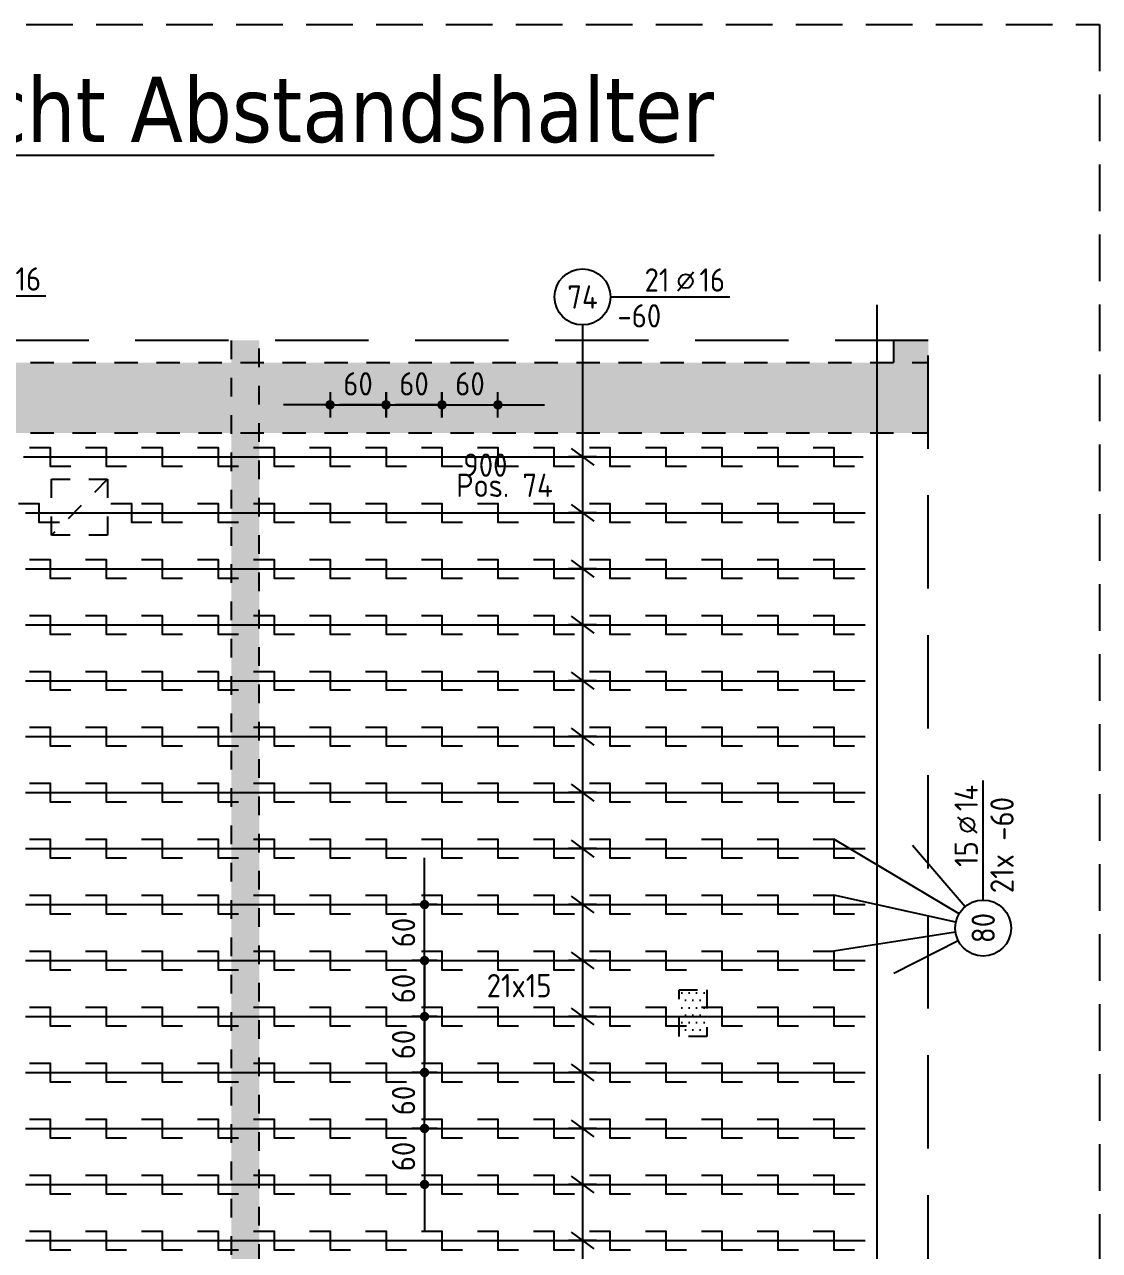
# Model space of a CAD drawing. Extents: x -59 to 99, y -34 to 56.
# Drawn here: x 53.3 to 59.07, y 6.86 to 13.43 of the extents above; entities that cross this region are included whole.
import ezdxf
from ezdxf.enums import TextEntityAlignment as Align

# ---------------------------------------------------------------- set-up
doc = ezdxf.new("R2010")
doc.units = 0
doc.header["$LTSCALE"] = 0.5
for name, pattern in [('AUSGEZOGEN', [1000.01, 1000, 0.01]), ('DOT', [0.175, 0.05, -0.125]), ('GESTRICHELTX2', [1.5, 1, -0.5]), ('PUNKT', [0.175, 0.05, -0.125]), ('STRICHLINIE', [0.75, 0.5, -0.25]), ('VERDECKT', [0.375, 0.25, -0.125])]:
    doc.linetypes.add(name, pattern=pattern)
for name, color, linetype in [('BETON', 7, 'Continuous'), ('DETAIL', 7, 'Continuous'), ('DRUEBER', 7, 'Continuous'), ('grau_dunkel', 7, 'Continuous'), ('grau_hell', 7, 'Continuous'), ('HILFE', 7, 'Continuous'), ('MASSE', 7, 'Continuous'), ('RND', 7, 'Continuous'), ('SCHRAFF', 7, 'Continuous'), ('TEXT', 7, 'Continuous'), ('VERDECKT', 7, 'Continuous')]:
    doc.layers.add(name, color=color, linetype=linetype)
doc.layers.add('NOPLOT', color=7, linetype='Continuous', plot=False)
doc.styles.add('helv', font='tahoma.ttf')
doc.styles.add('txt', font='isocp.shx')
doc.dimstyles.new('DOT_I', dxfattribs={"dimscale": 0.5, "dimtxt": 0.25, "dimasz": 0.25, "dimexe": 0.1, "dimexo": 0.3, "dimgap": 0.1, "dimtad": 1, "dimdec": 3, "dimzin": 3, "dimtxsty": 'txt', "dimblk": 'DOT', "dimblk1": 'DOT', "dimblk2": 'DOT', "dimsah": 1, "dimcen": 0.1, "dimse1": 1, "dimse2": 1, "dimazin": 0, "dimtfac": 1, "dimtdec": 4, "dimtix": 1, "dimtmove": 2, "dimatfit": 3, "dimfxl": 0, "dimtvp": 1, "dimtolj": 1, "dimtzin": 0, "dimarcsym": 0})
pattern_1 = [(0, (21.96101, 17.17258), (0.01984375, 0.0396875), [0, -0.0396875])]

# ---------------------------------------------------------------- blocks, each defined once
blk = doc.blocks.new('RND_LEI')
at = {"layer": 'RND', "color": 7, "linetype": 'Continuous'}
blk.add_line((1.022, 0.066), (1.19, 0.27), dxfattribs=at)
for centre, radius in [((0, 0), 0.3), ((1.106, 0.168), 0.075)]:
    blk.add_circle(centre, radius, dxfattribs=at)
at = {"layer": 'RND', "color": 7, "linetype": 'Continuous', "style": 'txt'}
blk.add_attdef('ANZ', text='', height=0.25, dxfattribs=at).set_placement((0.931, 0.057), align=Align.RIGHT)
for tag, p in [('DUM', (1.253, 0.057)), ('ABSTD', (1.674, 0.057)), ('POSTXT', (0.374, -0.327))]:
    blk.add_attdef(tag, p, '', height=0.25, dxfattribs=at)
blk.add_attdef('POSL', text='', height=0.25, dxfattribs=at).set_placement((0, 0), align=Align.MIDDLE)
blk = doc.blocks.new('lei_gre')
at = {"layer": 'RND', "color": 7, "linetype": 'Continuous'}
for p, q in [((0, 0.15), (0, -0.15)), ((-0.09, -0.12), (0.09, 0.12))]:
    blk.add_line(p, q, dxfattribs=at)
blk = doc.blocks.new('DOT')
at = {"layer": 'MASSE', "color": 7, "linetype": 'Continuous'}
for p, q in [((0, 0.54), (0, -0.54)), ((0, 0), (-1, 0))]:
    blk.add_line(p, q, dxfattribs=at)
at = {"layer": 'MASSE', "color": 7, "linetype": 'Continuous', "const_width": 0.2}
blk.add_lwpolyline([(-0.1, 0, 1), (0.1, 0, 1)], format="xyb", close=True, dxfattribs=at)
blk = doc.blocks.new('*D85')
at = {"layer": 'Defpoints', "color": 0, "linetype": 'AUSGEZOGEN', "transparency": 16777216}
for p in [(55.4476, 7.5161), (55.4476, 7.2161), (55.4476, 7.2161)]:
    blk.add_point(p, dxfattribs=at)
at = {"layer": 'MASSE', "color": 0, "linetype": 'AUSGEZOGEN', "lineweight": -2, "transparency": 16777216}
for p, q in [((55.4476, 7.6411), (55.4476, 7.7661)), ((55.4476, 7.5161), (55.4476, 7.2161)), ((55.4476, 7.0911), (55.4476, 6.9661))]:
    blk.add_line(p, q, dxfattribs=at)
at = {"layer": 'MASSE', "color": 0, "linetype": 'AUSGEZOGEN', "lineweight": -2, "transparency": 16777216, "xscale": 0.125, "yscale": 0.125, "zscale": 0.125}
for p, rotation in [((55.4476, 7.5161), 270), ((55.4476, 7.2161), 90)]:
    blk.add_blockref('DOT', p, dxfattribs=dict(at, rotation=rotation))
at = {"layer": 'MASSE', "color": 0, "linetype": 'AUSGEZOGEN', "transparency": 16777216, "insert": (55.3351, 7.3661), "char_height": 0.125, "attachment_point": 5, "rotation": 90, "style": 'txt'}
blk.add_mtext('\\A1;60', dxfattribs=at)
blk = doc.blocks.new('*D86')
at = {"layer": 'Defpoints', "color": 0, "linetype": 'AUSGEZOGEN', "transparency": 16777216}
for p in [(55.4476, 7.8161), (55.4476, 7.8161), (55.4476, 7.5161)]:
    blk.add_point(p, dxfattribs=at)
at = {"layer": 'MASSE', "color": 0, "linetype": 'AUSGEZOGEN', "lineweight": -2, "transparency": 16777216}
for p, q in [((55.4476, 7.9411), (55.4476, 8.0661)), ((55.4476, 7.5161), (55.4476, 7.8161)), ((55.4476, 7.3911), (55.4476, 7.2661))]:
    blk.add_line(p, q, dxfattribs=at)
at = {"layer": 'MASSE', "color": 0, "linetype": 'AUSGEZOGEN', "lineweight": -2, "transparency": 16777216, "xscale": 0.125, "yscale": 0.125, "zscale": 0.125}
for p, rotation in [((55.4476, 7.8161), 270), ((55.4476, 7.5161), 90)]:
    blk.add_blockref('DOT', p, dxfattribs=dict(at, rotation=rotation))
at = {"layer": 'MASSE', "color": 0, "linetype": 'AUSGEZOGEN', "transparency": 16777216, "insert": (55.3351, 7.6661), "char_height": 0.125, "attachment_point": 5, "rotation": 90, "style": 'txt'}
blk.add_mtext('\\A1;60', dxfattribs=at)
blk = doc.blocks.new('*D87')
at = {"layer": 'Defpoints', "color": 0, "linetype": 'AUSGEZOGEN', "transparency": 16777216}
for p in [(55.4476, 8.1161), (55.4476, 8.1161), (55.4476, 7.8161)]:
    blk.add_point(p, dxfattribs=at)
at = {"layer": 'MASSE', "color": 0, "linetype": 'AUSGEZOGEN', "lineweight": -2, "transparency": 16777216}
for p, q in [((55.4476, 8.2411), (55.4476, 8.3661)), ((55.4476, 7.8161), (55.4476, 8.1161)), ((55.4476, 7.6911), (55.4476, 7.5661))]:
    blk.add_line(p, q, dxfattribs=at)
at = {"layer": 'MASSE', "color": 0, "linetype": 'AUSGEZOGEN', "lineweight": -2, "transparency": 16777216, "xscale": 0.125, "yscale": 0.125, "zscale": 0.125}
for p, rotation in [((55.4476, 8.1161), 270), ((55.4476, 7.8161), 90)]:
    blk.add_blockref('DOT', p, dxfattribs=dict(at, rotation=rotation))
at = {"layer": 'MASSE', "color": 0, "linetype": 'AUSGEZOGEN', "transparency": 16777216, "insert": (55.3351, 7.9661), "char_height": 0.125, "attachment_point": 5, "rotation": 90, "style": 'txt'}
blk.add_mtext('\\A1;60', dxfattribs=at)
blk = doc.blocks.new('*D88')
at = {"layer": 'Defpoints', "color": 0, "linetype": 'AUSGEZOGEN', "transparency": 16777216}
for p in [(55.4476, 8.4161), (55.4476, 8.4161), (55.4476, 8.1161)]:
    blk.add_point(p, dxfattribs=at)
at = {"layer": 'MASSE', "color": 0, "linetype": 'AUSGEZOGEN', "lineweight": -2, "transparency": 16777216}
for p, q in [((55.4476, 8.5411), (55.4476, 8.6661)), ((55.4476, 8.1161), (55.4476, 8.4161)), ((55.4476, 7.9911), (55.4476, 7.8661))]:
    blk.add_line(p, q, dxfattribs=at)
at = {"layer": 'MASSE', "color": 0, "linetype": 'AUSGEZOGEN', "lineweight": -2, "transparency": 16777216, "xscale": 0.125, "yscale": 0.125, "zscale": 0.125}
for p, rotation in [((55.4476, 8.4161), 270), ((55.4476, 8.1161), 90)]:
    blk.add_blockref('DOT', p, dxfattribs=dict(at, rotation=rotation))
at = {"layer": 'MASSE', "color": 0, "linetype": 'AUSGEZOGEN', "transparency": 16777216, "insert": (55.3351, 8.2661), "char_height": 0.125, "attachment_point": 5, "rotation": 90, "style": 'txt'}
blk.add_mtext('\\A1;60', dxfattribs=at)
blk = doc.blocks.new('*D89')
at = {"layer": 'Defpoints', "color": 0, "linetype": 'AUSGEZOGEN', "transparency": 16777216}
for p in [(55.4476, 8.7161), (55.4476, 8.7161), (55.4476, 8.4161)]:
    blk.add_point(p, dxfattribs=at)
at = {"layer": 'MASSE', "color": 0, "linetype": 'AUSGEZOGEN', "lineweight": -2, "transparency": 16777216}
for p, q in [((55.4476, 8.8411), (55.4476, 8.9661)), ((55.4476, 8.4161), (55.4476, 8.7161)), ((55.4476, 8.2911), (55.4476, 8.1661))]:
    blk.add_line(p, q, dxfattribs=at)
at = {"layer": 'MASSE', "color": 0, "linetype": 'AUSGEZOGEN', "lineweight": -2, "transparency": 16777216, "xscale": 0.125, "yscale": 0.125, "zscale": 0.125}
for p, rotation in [((55.4476, 8.7161), 270), ((55.4476, 8.4161), 90)]:
    blk.add_blockref('DOT', p, dxfattribs=dict(at, rotation=rotation))
at = {"layer": 'MASSE', "color": 0, "linetype": 'AUSGEZOGEN', "transparency": 16777216, "insert": (55.3351, 8.5661), "char_height": 0.125, "attachment_point": 5, "rotation": 90, "style": 'txt'}
blk.add_mtext('\\A1;60', dxfattribs=at)
blk = doc.blocks.new('*D106')
at = {"layer": 'Defpoints', "color": 0, "linetype": 'AUSGEZOGEN', "transparency": 16777216}
for p in [(54.9412, 11.3944), (55.2412, 11.3944), (55.2412, 11.3944)]:
    blk.add_point(p, dxfattribs=at)
at = {"layer": 'MASSE', "color": 0, "linetype": 'AUSGEZOGEN', "lineweight": -2, "transparency": 16777216}
for p, q in [((54.8162, 11.3944), (54.6912, 11.3944)), ((54.9412, 11.3944), (55.2412, 11.3944)), ((55.3662, 11.3944), (55.4912, 11.3944))]:
    blk.add_line(p, q, dxfattribs=at)
at = {"layer": 'MASSE', "color": 0, "linetype": 'AUSGEZOGEN', "lineweight": -2, "transparency": 16777216, "xscale": 0.125, "yscale": 0.125, "zscale": 0.125}
blk.add_blockref('DOT', (54.9412, 11.3944), dxfattribs=at)
at = {"layer": 'MASSE', "color": 0, "linetype": 'AUSGEZOGEN', "lineweight": -2, "transparency": 16777216, "xscale": 0.125, "yscale": 0.125, "zscale": 0.125, "rotation": 180}
blk.add_blockref('DOT', (55.2412, 11.3944), dxfattribs=at)
at = {"layer": 'MASSE', "color": 0, "linetype": 'AUSGEZOGEN', "transparency": 16777216, "insert": (55.0912, 11.5069), "char_height": 0.125, "attachment_point": 5, "style": 'txt'}
blk.add_mtext('\\A1;60', dxfattribs=at)
blk = doc.blocks.new('*D107')
at = {"layer": 'Defpoints', "color": 0, "linetype": 'AUSGEZOGEN', "transparency": 16777216}
for p in [(55.2412, 11.3944), (55.5412, 11.3944), (55.5412, 11.3944)]:
    blk.add_point(p, dxfattribs=at)
at = {"layer": 'MASSE', "color": 0, "linetype": 'AUSGEZOGEN', "lineweight": -2, "transparency": 16777216}
for p, q in [((55.1162, 11.3944), (54.9912, 11.3944)), ((55.2412, 11.3944), (55.5412, 11.3944)), ((55.6662, 11.3944), (55.7912, 11.3944))]:
    blk.add_line(p, q, dxfattribs=at)
at = {"layer": 'MASSE', "color": 0, "linetype": 'AUSGEZOGEN', "lineweight": -2, "transparency": 16777216, "xscale": 0.125, "yscale": 0.125, "zscale": 0.125}
blk.add_blockref('DOT', (55.2412, 11.3944), dxfattribs=at)
at = {"layer": 'MASSE', "color": 0, "linetype": 'AUSGEZOGEN', "lineweight": -2, "transparency": 16777216, "xscale": 0.125, "yscale": 0.125, "zscale": 0.125, "rotation": 180}
blk.add_blockref('DOT', (55.5412, 11.3944), dxfattribs=at)
at = {"layer": 'MASSE', "color": 0, "linetype": 'AUSGEZOGEN', "transparency": 16777216, "insert": (55.3912, 11.5069), "char_height": 0.125, "attachment_point": 5, "style": 'txt'}
blk.add_mtext('\\A1;60', dxfattribs=at)
blk = doc.blocks.new('*D108')
at = {"layer": 'Defpoints', "color": 0, "linetype": 'AUSGEZOGEN', "transparency": 16777216}
for p in [(55.5412, 11.3944), (55.8412, 11.3944), (55.8412, 11.3944)]:
    blk.add_point(p, dxfattribs=at)
at = {"layer": 'MASSE', "color": 0, "linetype": 'AUSGEZOGEN', "lineweight": -2, "transparency": 16777216}
for p, q in [((55.4162, 11.3944), (55.2912, 11.3944)), ((55.5412, 11.3944), (55.8412, 11.3944)), ((55.9662, 11.3944), (56.0912, 11.3944))]:
    blk.add_line(p, q, dxfattribs=at)
at = {"layer": 'MASSE', "color": 0, "linetype": 'AUSGEZOGEN', "lineweight": -2, "transparency": 16777216, "xscale": 0.125, "yscale": 0.125, "zscale": 0.125}
blk.add_blockref('DOT', (55.5412, 11.3944), dxfattribs=at)
at = {"layer": 'MASSE', "color": 0, "linetype": 'AUSGEZOGEN', "lineweight": -2, "transparency": 16777216, "xscale": 0.125, "yscale": 0.125, "zscale": 0.125, "rotation": 180}
blk.add_blockref('DOT', (55.8412, 11.3944), dxfattribs=at)
at = {"layer": 'MASSE', "color": 0, "linetype": 'AUSGEZOGEN', "transparency": 16777216, "insert": (55.6912, 11.5069), "char_height": 0.125, "attachment_point": 5, "style": 'txt'}
blk.add_mtext('\\A1;60', dxfattribs=at)

msp = doc.modelspace()

# ---------------------------------------------------------------- hatches: boundary and pattern name
at = {"layer": 'grau_dunkel'}
msp.add_hatch(color=21, dxfattribs=at).paths.add_polyline_path([(58.14759, 11.62107), (58.14759, 11.73956), (57.9615, 11.73956), (57.9615, 11.62107)])
at = {"layer": 'grau_hell'}
msp.add_hatch(color=9, dxfattribs=at).paths.add_polyline_path([(58.14759, 11.24357), (58.14759, 11.62107), (51.3115, 11.62107), (51.3115, 11.24357)])
at = {"layer": 'SCHRAFF', "linetype": 'AUSGEZOGEN'}
h = msp.add_hatch(dxfattribs=at)
h.set_pattern_fill('DOTS', scale=0.025, double=1)
h.set_pattern_definition(pattern_1)
h.paths.add_polyline_path([(54.5615, 11.24357), (54.4115, 11.24357), (54.4115, 6.07107), (54.9365, 6.07107), (54.9365, 6.19607), (54.5615, 6.19607)])
h.paths.add_polyline_path([(54.4115, 11.24357), (54.5615, 11.24357), (54.5615, 11.62107), (54.4115, 11.62107)])
h.paths.add_polyline_path([(54.4115, 11.73956), (54.4115, 11.62107), (54.5615, 11.62107), (54.5615, 11.73956)])
h = msp.add_hatch(dxfattribs=at)
h.set_pattern_fill('DOTS', scale=0.025, double=1)
h.set_pattern_definition(pattern_1)
h.paths.add_polyline_path([(56.9615, 8.25857), (56.8115, 8.25857), (56.8115, 8.00857), (56.9615, 8.00857)])

# ---------------------------------------------------------------- linework, layer by layer
at = {"layer": 'BETON', "color": 7, "linetype": 'DOT'}
msp.add_lwpolyline([(53.449, 10.99607), (53.749, 10.99607), (53.749, 10.69607), (53.449, 10.69607)], close=True, dxfattribs=at)
at = {"layer": 'DETAIL', "color": 102, "linetype": 'STRICHLINIE'}
msp.add_lwpolyline([(50.31265, 0.93245), (50.31265, 13.43252), (59.06502, 13.43252), (59.06502, 0.93245)], close=True, dxfattribs=at)
at = {"layer": 'DRUEBER', "color": 7, "linetype": 'PUNKT', "lineweight": -2}
msp.add_lwpolyline([(54.4115, 11.73956), (54.4115, 6.07107), (54.9365, 6.07107), (54.9365, 6.19607), (54.5615, 6.19607), (54.5615, 11.73956)], dxfattribs=at)
msp.add_lwpolyline([(56.8115, 8.25857), (56.9615, 8.25857), (56.9615, 8.00857), (56.8115, 8.00857)], close=True, dxfattribs=at)
at = {"layer": 'grau_dunkel', "color": 7, "linetype": 'DOT'}
msp.add_line((53.749, 10.99607), (53.449, 10.69607), dxfattribs=at)
at = {"layer": 'HILFE', "color": 102, "linetype": 'GESTRICHELTX2'}
for p, q in [((58.14759, 11.73956), (51.22555, 11.73956)), ((58.14759, 1.40938), (58.14759, 11.73956))]:
    msp.add_line(p, q, dxfattribs=at)
at = {"layer": 'NOPLOT', "color": 191, "linetype": 'AUSGEZOGEN'}
msp.add_line((57.874, 6.77106), (57.874, 11.93055), dxfattribs=at)
at = {"layer": 'RND', "color": 7, "linetype": 'AUSGEZOGEN'}
for p, q in [((52.77884, 11.97766), (53.41884, 11.97766)), ((56.44439, 11.97235), (57.08439, 11.97235)), ((58.44171, 8.74036), (58.44171, 9.38036))]:
    msp.add_line(p, q, dxfattribs=at)
at = {"layer": 'RND', "color": 102, "linetype": 'AUSGEZOGEN'}
for p, q in [((56.29439, 11.82235), (56.29439, 5.05229)), ((58.31276, 8.66699), (57.64124, 9.06606)), ((58.34429, 8.70442), (58.06371, 9.03293)), ((58.2952, 8.62252), (57.64124, 8.76606)), ((58.29349, 8.56735), (57.64124, 8.46606)), ((58.30805, 8.52228), (57.96341, 8.34672))]:
    msp.add_line(p, q, dxfattribs=at)
at = {"layer": 'RND', "color": 1, "linetype": 'AUSGEZOGEN'}
for points in [[(53.299, 11.11606), (57.799, 11.11606)], [(53.33124, 11.16606), (53.44124, 11.16606), (53.44124, 11.06606), (53.55124, 11.06606)], [(53.63124, 11.16606), (53.74124, 11.16606), (53.74124, 11.06606), (53.85124, 11.06606)], [(53.93124, 11.16606), (54.04124, 11.16606), (54.04124, 11.06606), (54.15124, 11.06606)], [(54.23124, 11.16606), (54.34124, 11.16606), (54.34124, 11.06606), (54.45124, 11.06606)], [(54.53124, 11.16606), (54.64124, 11.16606), (54.64124, 11.06606), (54.75124, 11.06606)], [(54.83124, 11.16606), (54.94124, 11.16606), (54.94124, 11.06606), (55.05124, 11.06606)], [(55.13124, 11.16606), (55.24124, 11.16606), (55.24124, 11.06606), (55.35124, 11.06606)], [(55.43124, 11.16606), (55.54124, 11.16606), (55.54124, 11.06606), (55.65124, 11.06606)], [(55.73124, 11.16606), (55.84124, 11.16606), (55.84124, 11.06606), (55.95124, 11.06606)], [(56.03124, 11.16606), (56.14124, 11.16606), (56.14124, 11.06606), (56.25124, 11.06606)], [(56.33124, 11.16606), (56.44124, 11.16606), (56.44124, 11.06606), (56.55124, 11.06606)], [(56.63124, 11.16606), (56.74124, 11.16606), (56.74124, 11.06606), (56.85124, 11.06606)], [(56.93124, 11.16606), (57.04124, 11.16606), (57.04124, 11.06606), (57.15124, 11.06606)], [(57.23124, 11.16606), (57.34124, 11.16606), (57.34124, 11.06606), (57.45124, 11.06606)], [(57.53124, 11.16606), (57.64124, 11.16606), (57.64124, 11.06606), (57.75124, 11.06606)], [(53.27089, 10.86606), (53.38089, 10.86606), (53.38089, 10.76606), (53.49089, 10.76606)], [(53.76636, 10.86606), (53.87636, 10.86606), (53.87636, 10.76606), (53.98636, 10.76606)], [(53.93124, 10.86606), (54.04124, 10.86606), (54.04124, 10.76606), (54.15124, 10.76606)], [(54.23124, 10.86606), (54.34124, 10.86606), (54.34124, 10.76606), (54.45124, 10.76606)], [(54.53124, 10.86606), (54.64124, 10.86606), (54.64124, 10.76606), (54.75124, 10.76606)], [(54.83124, 10.86606), (54.94124, 10.86606), (54.94124, 10.76606), (55.05124, 10.76606)], [(55.13124, 10.86606), (55.24124, 10.86606), (55.24124, 10.76606), (55.35124, 10.76606)], [(55.43124, 10.86606), (55.54124, 10.86606), (55.54124, 10.76606), (55.65124, 10.76606)], [(55.73124, 10.86606), (55.84124, 10.86606), (55.84124, 10.76606), (55.95124, 10.76606)], [(56.03124, 10.86606), (56.14124, 10.86606), (56.14124, 10.76606), (56.25124, 10.76606)], [(56.33124, 10.86606), (56.44124, 10.86606), (56.44124, 10.76606), (56.55124, 10.76606)], [(56.63124, 10.86606), (56.74124, 10.86606), (56.74124, 10.76606), (56.85124, 10.76606)], [(56.93124, 10.86606), (57.04124, 10.86606), (57.04124, 10.76606), (57.15124, 10.76606)], [(57.23124, 10.86606), (57.34124, 10.86606), (57.34124, 10.76606), (57.45124, 10.76606)], [(57.53124, 10.86606), (57.64124, 10.86606), (57.64124, 10.76606), (57.75124, 10.76606)], [(53.30856, 10.81606), (57.80856, 10.81606)], [(53.30856, 10.51606), (57.80856, 10.51606)], [(53.33124, 10.56606), (53.44124, 10.56606), (53.44124, 10.46606), (53.55124, 10.46606)], [(53.63124, 10.56606), (53.74124, 10.56606), (53.74124, 10.46606), (53.85124, 10.46606)], [(53.93124, 10.56606), (54.04124, 10.56606), (54.04124, 10.46606), (54.15124, 10.46606)], [(54.23124, 10.56606), (54.34124, 10.56606), (54.34124, 10.46606), (54.45124, 10.46606)], [(54.53124, 10.56606), (54.64124, 10.56606), (54.64124, 10.46606), (54.75124, 10.46606)], [(54.83124, 10.56606), (54.94124, 10.56606), (54.94124, 10.46606), (55.05124, 10.46606)], [(55.13124, 10.56606), (55.24124, 10.56606), (55.24124, 10.46606), (55.35124, 10.46606)], [(55.43124, 10.56606), (55.54124, 10.56606), (55.54124, 10.46606), (55.65124, 10.46606)], [(55.73124, 10.56606), (55.84124, 10.56606), (55.84124, 10.46606), (55.95124, 10.46606)], [(56.03124, 10.56606), (56.14124, 10.56606), (56.14124, 10.46606), (56.25124, 10.46606)], [(56.33124, 10.56606), (56.44124, 10.56606), (56.44124, 10.46606), (56.55124, 10.46606)], [(56.63124, 10.56606), (56.74124, 10.56606), (56.74124, 10.46606), (56.85124, 10.46606)], [(56.93124, 10.56606), (57.04124, 10.56606), (57.04124, 10.46606), (57.15124, 10.46606)], [(57.23124, 10.56606), (57.34124, 10.56606), (57.34124, 10.46606), (57.45124, 10.46606)], [(57.53124, 10.56606), (57.64124, 10.56606), (57.64124, 10.46606), (57.75124, 10.46606)], [(53.33124, 10.26606), (53.44124, 10.26606), (53.44124, 10.16606), (53.55124, 10.16606)], [(53.63124, 10.26606), (53.74124, 10.26606), (53.74124, 10.16606), (53.85124, 10.16606)], [(53.93124, 10.26606), (54.04124, 10.26606), (54.04124, 10.16606), (54.15124, 10.16606)], [(54.23124, 10.26606), (54.34124, 10.26606), (54.34124, 10.16606), (54.45124, 10.16606)], [(54.53124, 10.26606), (54.64124, 10.26606), (54.64124, 10.16606), (54.75124, 10.16606)], [(54.83124, 10.26606), (54.94124, 10.26606), (54.94124, 10.16606), (55.05124, 10.16606)], [(55.13124, 10.26606), (55.24124, 10.26606), (55.24124, 10.16606), (55.35124, 10.16606)], [(55.43124, 10.26606), (55.54124, 10.26606), (55.54124, 10.16606), (55.65124, 10.16606)], [(55.73124, 10.26606), (55.84124, 10.26606), (55.84124, 10.16606), (55.95124, 10.16606)], [(56.03124, 10.26606), (56.14124, 10.26606), (56.14124, 10.16606), (56.25124, 10.16606)], [(56.33124, 10.26606), (56.44124, 10.26606), (56.44124, 10.16606), (56.55124, 10.16606)], [(56.63124, 10.26606), (56.74124, 10.26606), (56.74124, 10.16606), (56.85124, 10.16606)], [(56.93124, 10.26606), (57.04124, 10.26606), (57.04124, 10.16606), (57.15124, 10.16606)], [(57.23124, 10.26606), (57.34124, 10.26606), (57.34124, 10.16606), (57.45124, 10.16606)], [(57.53124, 10.26606), (57.64124, 10.26606), (57.64124, 10.16606), (57.75124, 10.16606)], [(53.30856, 10.21606), (57.80856, 10.21606)], [(53.33124, 9.96606), (53.44124, 9.96606), (53.44124, 9.86606), (53.55124, 9.86606)], [(53.63124, 9.96606), (53.74124, 9.96606), (53.74124, 9.86606), (53.85124, 9.86606)], [(53.93124, 9.96606), (54.04124, 9.96606), (54.04124, 9.86606), (54.15124, 9.86606)], [(54.23124, 9.96606), (54.34124, 9.96606), (54.34124, 9.86606), (54.45124, 9.86606)], [(54.53124, 9.96606), (54.64124, 9.96606), (54.64124, 9.86606), (54.75124, 9.86606)], [(54.83124, 9.96606), (54.94124, 9.96606), (54.94124, 9.86606), (55.05124, 9.86606)], [(55.13124, 9.96606), (55.24124, 9.96606), (55.24124, 9.86606), (55.35124, 9.86606)], [(55.43124, 9.96606), (55.54124, 9.96606), (55.54124, 9.86606), (55.65124, 9.86606)], [(55.73124, 9.96606), (55.84124, 9.96606), (55.84124, 9.86606), (55.95124, 9.86606)], [(56.03124, 9.96606), (56.14124, 9.96606), (56.14124, 9.86606), (56.25124, 9.86606)], [(56.33124, 9.96606), (56.44124, 9.96606), (56.44124, 9.86606), (56.55124, 9.86606)], [(56.63124, 9.96606), (56.74124, 9.96606), (56.74124, 9.86606), (56.85124, 9.86606)], [(56.93124, 9.96606), (57.04124, 9.96606), (57.04124, 9.86606), (57.15124, 9.86606)], [(57.23124, 9.96606), (57.34124, 9.96606), (57.34124, 9.86606), (57.45124, 9.86606)], [(57.53124, 9.96606), (57.64124, 9.96606), (57.64124, 9.86606), (57.75124, 9.86606)], [(53.30856, 9.91606), (57.80856, 9.91606)], [(53.33124, 9.66606), (53.44124, 9.66606), (53.44124, 9.56606), (53.55124, 9.56606)], [(53.63124, 9.66606), (53.74124, 9.66606), (53.74124, 9.56606), (53.85124, 9.56606)], [(53.93124, 9.66606), (54.04124, 9.66606), (54.04124, 9.56606), (54.15124, 9.56606)], [(54.23124, 9.66606), (54.34124, 9.66606), (54.34124, 9.56606), (54.45124, 9.56606)], [(54.53124, 9.66606), (54.64124, 9.66606), (54.64124, 9.56606), (54.75124, 9.56606)], [(54.83124, 9.66606), (54.94124, 9.66606), (54.94124, 9.56606), (55.05124, 9.56606)], [(55.13124, 9.66606), (55.24124, 9.66606), (55.24124, 9.56606), (55.35124, 9.56606)], [(55.43124, 9.66606), (55.54124, 9.66606), (55.54124, 9.56606), (55.65124, 9.56606)], [(55.73124, 9.66606), (55.84124, 9.66606), (55.84124, 9.56606), (55.95124, 9.56606)], [(56.03124, 9.66606), (56.14124, 9.66606), (56.14124, 9.56606), (56.25124, 9.56606)], [(56.33124, 9.66606), (56.44124, 9.66606), (56.44124, 9.56606), (56.55124, 9.56606)], [(56.63124, 9.66606), (56.74124, 9.66606), (56.74124, 9.56606), (56.85124, 9.56606)], [(56.93124, 9.66606), (57.04124, 9.66606), (57.04124, 9.56606), (57.15124, 9.56606)], [(57.23124, 9.66606), (57.34124, 9.66606), (57.34124, 9.56606), (57.45124, 9.56606)], [(57.53124, 9.66606), (57.64124, 9.66606), (57.64124, 9.56606), (57.75124, 9.56606)], [(53.30856, 9.61606), (57.80856, 9.61606)], [(53.33124, 9.36606), (53.44124, 9.36606), (53.44124, 9.26606), (53.55124, 9.26606)], [(53.63124, 9.36606), (53.74124, 9.36606), (53.74124, 9.26606), (53.85124, 9.26606)], [(53.93124, 9.36606), (54.04124, 9.36606), (54.04124, 9.26606), (54.15124, 9.26606)], [(54.23124, 9.36606), (54.34124, 9.36606), (54.34124, 9.26606), (54.45124, 9.26606)], [(54.53124, 9.36606), (54.64124, 9.36606), (54.64124, 9.26606), (54.75124, 9.26606)], [(54.83124, 9.36606), (54.94124, 9.36606), (54.94124, 9.26606), (55.05124, 9.26606)], [(55.13124, 9.36606), (55.24124, 9.36606), (55.24124, 9.26606), (55.35124, 9.26606)], [(55.43124, 9.36606), (55.54124, 9.36606), (55.54124, 9.26606), (55.65124, 9.26606)], [(55.73124, 9.36606), (55.84124, 9.36606), (55.84124, 9.26606), (55.95124, 9.26606)], [(56.03124, 9.36606), (56.14124, 9.36606), (56.14124, 9.26606), (56.25124, 9.26606)], [(56.33124, 9.36606), (56.44124, 9.36606), (56.44124, 9.26606), (56.55124, 9.26606)], [(56.63124, 9.36606), (56.74124, 9.36606), (56.74124, 9.26606), (56.85124, 9.26606)], [(56.93124, 9.36606), (57.04124, 9.36606), (57.04124, 9.26606), (57.15124, 9.26606)], [(57.23124, 9.36606), (57.34124, 9.36606), (57.34124, 9.26606), (57.45124, 9.26606)], [(57.53124, 9.36606), (57.64124, 9.36606), (57.64124, 9.26606), (57.75124, 9.26606)], [(53.30856, 9.31606), (57.80856, 9.31606)], [(53.30856, 9.01606), (57.80856, 9.01606)], [(53.33124, 9.06606), (53.44124, 9.06606), (53.44124, 8.96606), (53.55124, 8.96606)], [(53.63124, 9.06606), (53.74124, 9.06606), (53.74124, 8.96606), (53.85124, 8.96606)], [(53.93124, 9.06606), (54.04124, 9.06606), (54.04124, 8.96606), (54.15124, 8.96606)], [(54.23124, 9.06606), (54.34124, 9.06606), (54.34124, 8.96606), (54.45124, 8.96606)], [(54.53124, 9.06606), (54.64124, 9.06606), (54.64124, 8.96606), (54.75124, 8.96606)], [(54.83124, 9.06606), (54.94124, 9.06606), (54.94124, 8.96606), (55.05124, 8.96606)], [(55.13124, 9.06606), (55.24124, 9.06606), (55.24124, 8.96606), (55.35124, 8.96606)], [(55.43124, 9.06606), (55.54124, 9.06606), (55.54124, 8.96606), (55.65124, 8.96606)], [(55.73124, 9.06606), (55.84124, 9.06606), (55.84124, 8.96606), (55.95124, 8.96606)], [(56.03124, 9.06606), (56.14124, 9.06606), (56.14124, 8.96606), (56.25124, 8.96606)], [(56.33124, 9.06606), (56.44124, 9.06606), (56.44124, 8.96606), (56.55124, 8.96606)], [(56.63124, 9.06606), (56.74124, 9.06606), (56.74124, 8.96606), (56.85124, 8.96606)], [(56.93124, 9.06606), (57.04124, 9.06606), (57.04124, 8.96606), (57.15124, 8.96606)], [(57.23124, 9.06606), (57.34124, 9.06606), (57.34124, 8.96606), (57.45124, 8.96606)], [(57.53124, 9.06606), (57.64124, 9.06606), (57.64124, 8.96606), (57.75124, 8.96606)], [(53.33124, 8.76606), (53.44124, 8.76606), (53.44124, 8.66606), (53.55124, 8.66606)], [(53.63124, 8.76606), (53.74124, 8.76606), (53.74124, 8.66606), (53.85124, 8.66606)], [(53.93124, 8.76606), (54.04124, 8.76606), (54.04124, 8.66606), (54.15124, 8.66606)], [(54.23124, 8.76606), (54.34124, 8.76606), (54.34124, 8.66606), (54.45124, 8.66606)], [(54.53124, 8.76606), (54.64124, 8.76606), (54.64124, 8.66606), (54.75124, 8.66606)], [(54.83124, 8.76606), (54.94124, 8.76606), (54.94124, 8.66606), (55.05124, 8.66606)], [(55.13124, 8.76606), (55.24124, 8.76606), (55.24124, 8.66606), (55.35124, 8.66606)], [(55.43124, 8.76606), (55.54124, 8.76606), (55.54124, 8.66606), (55.65124, 8.66606)], [(55.73124, 8.76606), (55.84124, 8.76606), (55.84124, 8.66606), (55.95124, 8.66606)], [(56.03124, 8.76606), (56.14124, 8.76606), (56.14124, 8.66606), (56.25124, 8.66606)], [(56.33124, 8.76606), (56.44124, 8.76606), (56.44124, 8.66606), (56.55124, 8.66606)], [(56.63124, 8.76606), (56.74124, 8.76606), (56.74124, 8.66606), (56.85124, 8.66606)], [(56.93124, 8.76606), (57.04124, 8.76606), (57.04124, 8.66606), (57.15124, 8.66606)], [(57.23124, 8.76606), (57.34124, 8.76606), (57.34124, 8.66606), (57.45124, 8.66606)], [(57.53124, 8.76606), (57.64124, 8.76606), (57.64124, 8.66606), (57.75124, 8.66606)], [(53.30856, 8.71606), (57.80856, 8.71606)], [(53.30856, 8.41606), (57.80856, 8.41606)], [(53.33124, 8.46606), (53.44124, 8.46606), (53.44124, 8.36606), (53.55124, 8.36606)], [(53.63124, 8.46606), (53.74124, 8.46606), (53.74124, 8.36606), (53.85124, 8.36606)], [(53.93124, 8.46606), (54.04124, 8.46606), (54.04124, 8.36606), (54.15124, 8.36606)], [(54.23124, 8.46606), (54.34124, 8.46606), (54.34124, 8.36606), (54.45124, 8.36606)], [(54.53124, 8.46606), (54.64124, 8.46606), (54.64124, 8.36606), (54.75124, 8.36606)], [(54.83124, 8.46606), (54.94124, 8.46606), (54.94124, 8.36606), (55.05124, 8.36606)], [(55.13124, 8.46606), (55.24124, 8.46606), (55.24124, 8.36606), (55.35124, 8.36606)], [(55.43124, 8.46606), (55.54124, 8.46606), (55.54124, 8.36606), (55.65124, 8.36606)], [(55.73124, 8.46606), (55.84124, 8.46606), (55.84124, 8.36606), (55.95124, 8.36606)], [(56.03124, 8.46606), (56.14124, 8.46606), (56.14124, 8.36606), (56.25124, 8.36606)], [(56.33124, 8.46606), (56.44124, 8.46606), (56.44124, 8.36606), (56.55124, 8.36606)], [(56.63124, 8.46606), (56.74124, 8.46606), (56.74124, 8.36606), (56.85124, 8.36606)], [(56.93124, 8.46606), (57.04124, 8.46606), (57.04124, 8.36606), (57.15124, 8.36606)], [(57.23124, 8.46606), (57.34124, 8.46606), (57.34124, 8.36606), (57.45124, 8.36606)], [(57.53124, 8.46606), (57.64124, 8.46606), (57.64124, 8.36606), (57.75124, 8.36606)], [(53.33124, 8.16606), (53.44124, 8.16606), (53.44124, 8.06606), (53.55124, 8.06606)], [(53.63124, 8.16606), (53.74124, 8.16606), (53.74124, 8.06606), (53.85124, 8.06606)], [(53.93124, 8.16606), (54.04124, 8.16606), (54.04124, 8.06606), (54.15124, 8.06606)], [(54.23124, 8.16606), (54.34124, 8.16606), (54.34124, 8.06606), (54.45124, 8.06606)], [(54.53124, 8.16606), (54.64124, 8.16606), (54.64124, 8.06606), (54.75124, 8.06606)], [(54.83124, 8.16606), (54.94124, 8.16606), (54.94124, 8.06606), (55.05124, 8.06606)], [(55.13124, 8.16606), (55.24124, 8.16606), (55.24124, 8.06606), (55.35124, 8.06606)], [(55.43124, 8.16606), (55.54124, 8.16606), (55.54124, 8.06606), (55.65124, 8.06606)], [(55.73124, 8.16606), (55.84124, 8.16606), (55.84124, 8.06606), (55.95124, 8.06606)], [(56.03124, 8.16606), (56.14124, 8.16606), (56.14124, 8.06606), (56.25124, 8.06606)], [(56.33124, 8.16606), (56.44124, 8.16606), (56.44124, 8.06606), (56.55124, 8.06606)], [(56.63124, 8.16606), (56.74124, 8.16606), (56.74124, 8.06606), (56.85124, 8.06606)], [(56.93124, 8.16606), (57.04124, 8.16606), (57.04124, 8.06606), (57.15124, 8.06606)], [(57.23124, 8.16606), (57.34124, 8.16606), (57.34124, 8.06606), (57.45124, 8.06606)], [(57.53124, 8.16606), (57.64124, 8.16606), (57.64124, 8.06606), (57.75124, 8.06606)], [(53.30856, 8.11606), (57.80856, 8.11606)], [(53.33124, 7.86606), (53.44124, 7.86606), (53.44124, 7.76606), (53.55124, 7.76606)], [(53.63124, 7.86606), (53.74124, 7.86606), (53.74124, 7.76606), (53.85124, 7.76606)], [(53.93124, 7.86606), (54.04124, 7.86606), (54.04124, 7.76606), (54.15124, 7.76606)], [(54.23124, 7.86606), (54.34124, 7.86606), (54.34124, 7.76606), (54.45124, 7.76606)], [(54.53124, 7.86606), (54.64124, 7.86606), (54.64124, 7.76606), (54.75124, 7.76606)], [(54.83124, 7.86606), (54.94124, 7.86606), (54.94124, 7.76606), (55.05124, 7.76606)], [(55.13124, 7.86606), (55.24124, 7.86606), (55.24124, 7.76606), (55.35124, 7.76606)], [(55.43124, 7.86606), (55.54124, 7.86606), (55.54124, 7.76606), (55.65124, 7.76606)], [(55.73124, 7.86606), (55.84124, 7.86606), (55.84124, 7.76606), (55.95124, 7.76606)], [(56.03124, 7.86606), (56.14124, 7.86606), (56.14124, 7.76606), (56.25124, 7.76606)], [(56.33124, 7.86606), (56.44124, 7.86606), (56.44124, 7.76606), (56.55124, 7.76606)], [(56.63124, 7.86606), (56.74124, 7.86606), (56.74124, 7.76606), (56.85124, 7.76606)], [(56.93124, 7.86606), (57.04124, 7.86606), (57.04124, 7.76606), (57.15124, 7.76606)], [(57.23124, 7.86606), (57.34124, 7.86606), (57.34124, 7.76606), (57.45124, 7.76606)], [(57.53124, 7.86606), (57.64124, 7.86606), (57.64124, 7.76606), (57.75124, 7.76606)], [(53.30856, 7.81606), (57.80856, 7.81606)], [(53.33124, 7.56606), (53.44124, 7.56606), (53.44124, 7.46606), (53.55124, 7.46606)], [(53.63124, 7.56606), (53.74124, 7.56606), (53.74124, 7.46606), (53.85124, 7.46606)], [(53.93124, 7.56606), (54.04124, 7.56606), (54.04124, 7.46606), (54.15124, 7.46606)], [(54.23124, 7.56606), (54.34124, 7.56606), (54.34124, 7.46606), (54.45124, 7.46606)], [(54.53124, 7.56606), (54.64124, 7.56606), (54.64124, 7.46606), (54.75124, 7.46606)], [(54.83124, 7.56606), (54.94124, 7.56606), (54.94124, 7.46606), (55.05124, 7.46606)], [(55.13124, 7.56606), (55.24124, 7.56606), (55.24124, 7.46606), (55.35124, 7.46606)], [(55.43124, 7.56606), (55.54124, 7.56606), (55.54124, 7.46606), (55.65124, 7.46606)], [(55.73124, 7.56606), (55.84124, 7.56606), (55.84124, 7.46606), (55.95124, 7.46606)], [(56.03124, 7.56606), (56.14124, 7.56606), (56.14124, 7.46606), (56.25124, 7.46606)], [(56.33124, 7.56606), (56.44124, 7.56606), (56.44124, 7.46606), (56.55124, 7.46606)], [(56.63124, 7.56606), (56.74124, 7.56606), (56.74124, 7.46606), (56.85124, 7.46606)], [(56.93124, 7.56606), (57.04124, 7.56606), (57.04124, 7.46606), (57.15124, 7.46606)], [(57.23124, 7.56606), (57.34124, 7.56606), (57.34124, 7.46606), (57.45124, 7.46606)], [(57.53124, 7.56606), (57.64124, 7.56606), (57.64124, 7.46606), (57.75124, 7.46606)], [(53.30856, 7.51606), (57.80856, 7.51606)], [(53.33124, 7.26606), (53.44124, 7.26606), (53.44124, 7.16606), (53.55124, 7.16606)], [(53.63124, 7.26606), (53.74124, 7.26606), (53.74124, 7.16606), (53.85124, 7.16606)], [(53.93124, 7.26606), (54.04124, 7.26606), (54.04124, 7.16606), (54.15124, 7.16606)], [(54.23124, 7.26606), (54.34124, 7.26606), (54.34124, 7.16606), (54.45124, 7.16606)], [(54.53124, 7.26606), (54.64124, 7.26606), (54.64124, 7.16606), (54.75124, 7.16606)], [(54.83124, 7.26606), (54.94124, 7.26606), (54.94124, 7.16606), (55.05124, 7.16606)], [(55.13124, 7.26606), (55.24124, 7.26606), (55.24124, 7.16606), (55.35124, 7.16606)], [(55.43124, 7.26606), (55.54124, 7.26606), (55.54124, 7.16606), (55.65124, 7.16606)], [(55.73124, 7.26606), (55.84124, 7.26606), (55.84124, 7.16606), (55.95124, 7.16606)], [(56.03124, 7.26606), (56.14124, 7.26606), (56.14124, 7.16606), (56.25124, 7.16606)], [(56.33124, 7.26606), (56.44124, 7.26606), (56.44124, 7.16606), (56.55124, 7.16606)], [(56.63124, 7.26606), (56.74124, 7.26606), (56.74124, 7.16606), (56.85124, 7.16606)], [(56.93124, 7.26606), (57.04124, 7.26606), (57.04124, 7.16606), (57.15124, 7.16606)], [(57.23124, 7.26606), (57.34124, 7.26606), (57.34124, 7.16606), (57.45124, 7.16606)], [(57.53124, 7.26606), (57.64124, 7.26606), (57.64124, 7.16606), (57.75124, 7.16606)], [(53.30856, 7.21606), (57.80856, 7.21606)], [(53.33124, 6.96606), (53.44124, 6.96606), (53.44124, 6.86606), (53.55124, 6.86606)], [(53.63124, 6.96606), (53.74124, 6.96606), (53.74124, 6.86606), (53.85124, 6.86606)], [(53.93124, 6.96606), (54.04124, 6.96606), (54.04124, 6.86606), (54.15124, 6.86606)], [(54.23124, 6.96606), (54.34124, 6.96606), (54.34124, 6.86606), (54.45124, 6.86606)], [(54.53124, 6.96606), (54.64124, 6.96606), (54.64124, 6.86606), (54.75124, 6.86606)], [(54.83124, 6.96606), (54.94124, 6.96606), (54.94124, 6.86606), (55.05124, 6.86606)], [(55.13124, 6.96606), (55.24124, 6.96606), (55.24124, 6.86606), (55.35124, 6.86606)], [(55.43124, 6.96606), (55.54124, 6.96606), (55.54124, 6.86606), (55.65124, 6.86606)], [(55.73124, 6.96606), (55.84124, 6.96606), (55.84124, 6.86606), (55.95124, 6.86606)], [(56.03124, 6.96606), (56.14124, 6.96606), (56.14124, 6.86606), (56.25124, 6.86606)], [(56.33124, 6.96606), (56.44124, 6.96606), (56.44124, 6.86606), (56.55124, 6.86606)], [(56.63124, 6.96606), (56.74124, 6.96606), (56.74124, 6.86606), (56.85124, 6.86606)], [(56.93124, 6.96606), (57.04124, 6.96606), (57.04124, 6.86606), (57.15124, 6.86606)], [(57.23124, 6.96606), (57.34124, 6.96606), (57.34124, 6.86606), (57.45124, 6.86606)], [(57.53124, 6.96606), (57.64124, 6.96606), (57.64124, 6.86606), (57.75124, 6.86606)], [(53.30856, 6.91606), (57.80856, 6.91606)]]:
    msp.add_lwpolyline(points, dxfattribs=at)
at = {"layer": 'VERDECKT', "color": 7, "linetype": 'VERDECKT'}
for p, q in [((57.9615, 11.73956), (57.9615, 11.62107)), ((51.3115, 11.62107), (58.14759, 11.62107)), ((51.3115, 11.24357), (58.14759, 11.24357))]:
    msp.add_line(p, q, dxfattribs=at)

# ---------------------------------------------------------------- block references
at = {"layer": 'RND', "color": 7, "linetype": 'AUSGEZOGEN', "xscale": 0.5, "yscale": 0.5, "zscale": 0.5}
for p, values in [((52.62884, 11.97766), {'POSL': '73', 'DUM': '16', 'ANZ': '20', 'POSTXT': '-60'}), ((56.29439, 11.97235), {'POSL': '74', 'DUM': '16', 'ANZ': '21', 'POSTXT': '-60'})]:
    msp.add_blockref('RND_LEI', p, dxfattribs=at).add_auto_attribs(values)
at = {"layer": 'RND', "color": 102, "linetype": 'AUSGEZOGEN', "xscale": 0.5, "yscale": 0.5, "zscale": 0.5, "rotation": 270}
for p in [(56.29439, 11.11606), (56.29439, 10.81606), (56.29439, 10.51606), (56.29439, 10.21606), (56.29439, 9.91606), (56.29439, 9.61606), (56.29439, 9.31606), (56.29439, 9.01606), (56.29439, 8.71606), (56.29439, 8.41606), (56.29439, 8.11606), (56.29439, 7.81606), (56.29439, 7.51606), (56.29439, 7.21606), (56.29439, 6.91606)]:
    msp.add_blockref('lei_gre', p, dxfattribs=at)
at = {"layer": 'RND', "color": 7, "linetype": 'AUSGEZOGEN', "xscale": 0.5, "yscale": 0.5, "zscale": 0.5, "rotation": 90}
msp.add_blockref('RND_LEI', (58.44171, 8.59036), dxfattribs=at).add_auto_attribs({'POSL': '80', 'DUM': '14', 'ANZ': '15', 'POSTXT': '21x -60'})

# ---------------------------------------------------------------- texts
at = {"layer": 'NOPLOT', "color": 191, "linetype": 'Continuous', "style": 'txt'}
for s, p in [('900', (55.65549, 11.00855)), ('Pos. 74', (55.61772, 10.90046)), ('21x15', (55.78088, 8.21915))]:
    msp.add_text(s, height=0.125, dxfattribs=at).set_placement(p)
at = {"layer": 'TEXT', "color": 5, "linetype": 'AUSGEZOGEN', "style": 'helv'}
msp.add_text('%%UÜbersicht Abstandshalter', height=0.35, dxfattribs=at).set_placement((51.77125, 12.80261))

# ---------------------------------------------------------------- dimensions: what is measured, and where the dimension line sits
at = {"layer": 'MASSE', "color": 7, "linetype": 'AUSGEZOGEN'}
for base, p1, p2, picture, middle in [((55.24124, 11.39445), (54.94124, 11.39445), (55.24124, 11.39445), '*D106', (55.09124, 11.50695)), ((55.54124, 11.39445), (55.24124, 11.39445), (55.54124, 11.39445), '*D107', (55.39124, 11.50695)), ((55.84124, 11.39445), (55.54124, 11.39445), (55.84124, 11.39445), '*D108', (55.69124, 11.50695))]:
    dim = msp.add_linear_dim(base=base, p1=p1, p2=p2, dimstyle='DOT_I', override={"dimdec": 0, "dimlfac": 200}, dxfattribs=at)
    dim.commit()
    dim.dimension.update_dxf_attribs({"geometry": picture, "text_midpoint": middle})
for base, p1, p2, picture, middle in [((55.44761, 8.71606), (55.44761, 8.41606), (55.44761, 8.71606), '*D89', (55.33511, 8.56606)), ((55.44761, 8.41606), (55.44761, 8.11606), (55.44761, 8.41606), '*D88', (55.33511, 8.26606)), ((55.44761, 8.11606), (55.44761, 7.81606), (55.44761, 8.11606), '*D87', (55.33511, 7.96606)), ((55.44761, 7.81606), (55.44761, 7.51606), (55.44761, 7.81606), '*D86', (55.33511, 7.66606)), ((55.44761, 7.21606), (55.44761, 7.51606), (55.44761, 7.21606), '*D85', (55.33511, 7.36606))]:
    dim = msp.add_linear_dim(base=base, p1=p1, p2=p2, angle=90, dimstyle='DOT_I', override={"dimdec": 0, "dimlfac": 200}, dxfattribs=at)
    dim.commit()
    dim.dimension.update_dxf_attribs({"geometry": picture, "text_midpoint": middle})

doc.saveas('drawing.dxf')
